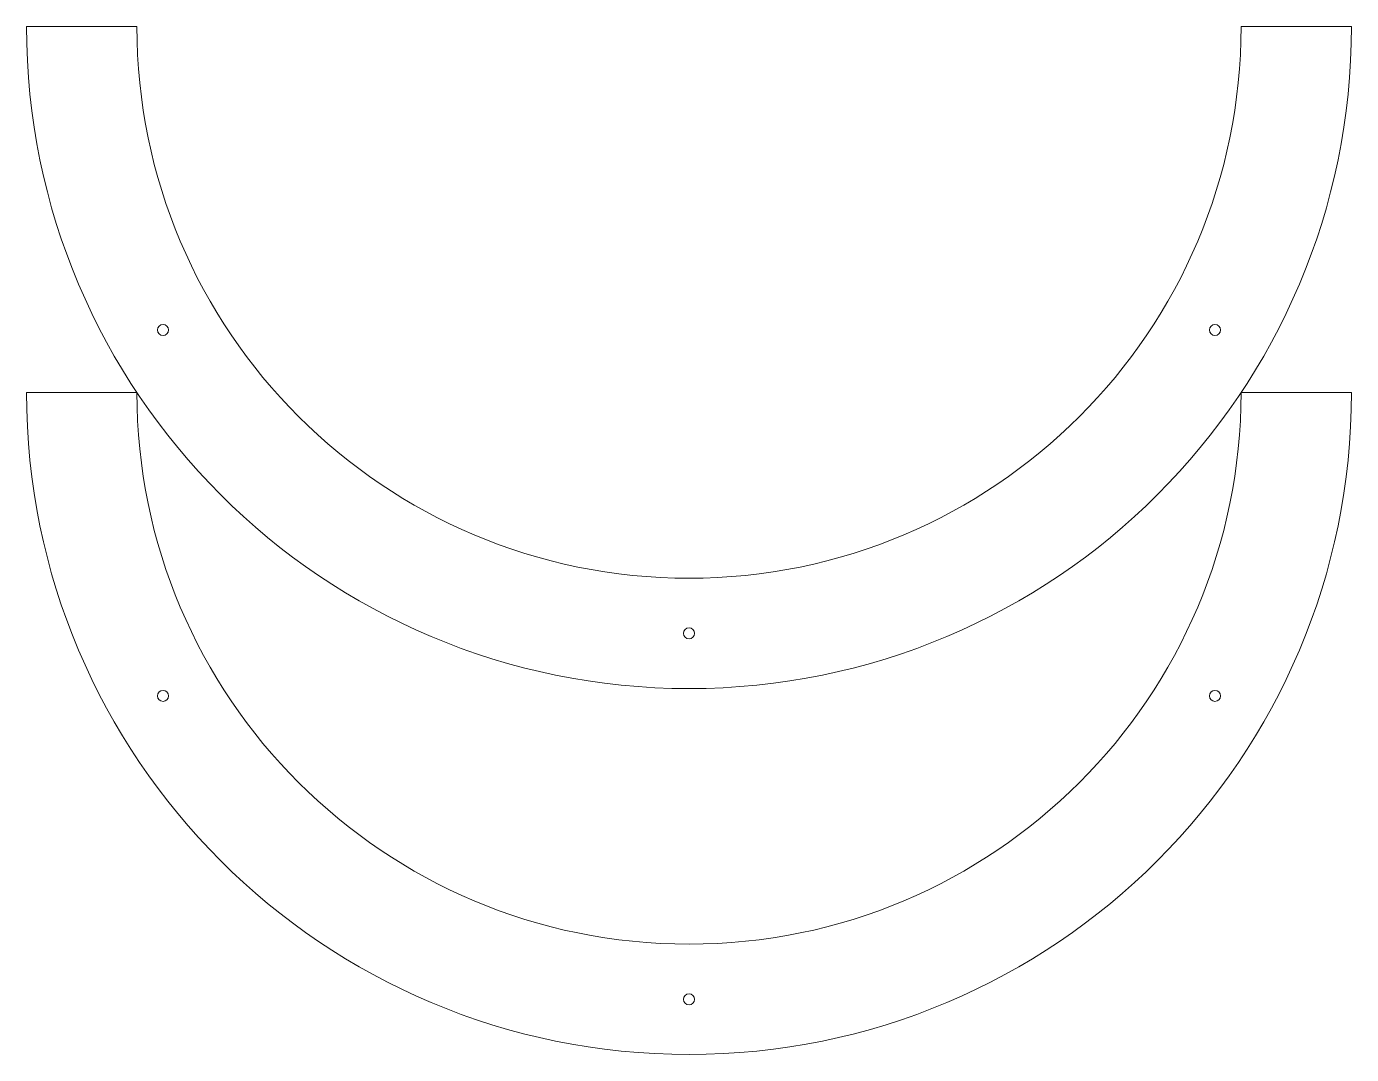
# Model space of a CAD drawing. Header units: inches. Extents: x 0 to 24, y 0 to 18.6.
import ezdxf

# ---------------------------------------------------------------- set-up
doc = ezdxf.new("R2010")
doc.units = ezdxf.units.IN
doc.header["$MEASUREMENT"] = 0
doc.layers.add('cut', color=6, linetype='Continuous', lineweight=0)

msp = doc.modelspace()

# ---------------------------------------------------------------- linework, layer by layer
at = {"layer": 'cut'}
for p, q in [((2, 18.633), (0, 18.633)), ((22, 18.633), (24, 18.633)), ((0, 12), (2, 12)), ((22, 12), (24, 12))]:
    msp.add_line(p, q, dxfattribs=at)
for centre in [(2.474, 13.133), (21.526, 13.133), (12, 7.633), (2.474, 6.5), (21.526, 6.5), (12, 1)]:
    msp.add_circle(centre, 0.1, dxfattribs=at)
for centre, radius in [((12, 18.633), 12), ((12, 18.633), 10), ((12, 12), 12), ((12, 12), 10)]:
    msp.add_arc(centre, radius, 180, 0, dxfattribs=at)

doc.saveas('drawing.dxf')
